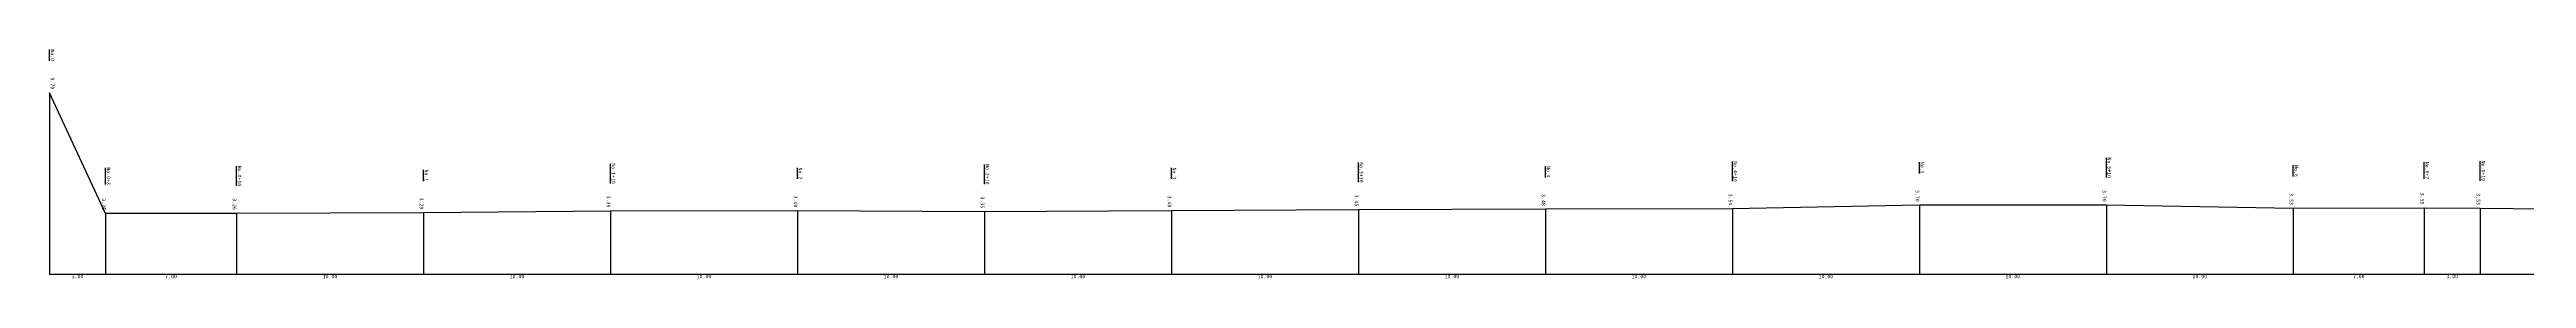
# Model space of a CAD drawing. Header units: metres. Extents: x 0 to 532260, y -203 to 13300.
# Drawn here: x 0 to 132469, y -203 to 12000 of the extents above; entities that cross this region are included whole.
import ezdxf
from ezdxf.enums import TextEntityAlignment as Align

# ---------------------------------------------------------------- set-up
doc = ezdxf.new("R2010")
doc.units = ezdxf.units.M
doc.styles.add('STYLE1', font='msgothic.ttc')

msp = doc.modelspace()

# ---------------------------------------------------------------- linework, layer by layer
at = {"color": 5}
for p, q in [((0, 11400), (0, 12000)), ((3000, 4800), (3000, 5700)), ((10000, 4735), (10000, 5785)), ((20000, 4990), (20000, 5590)), ((30000, 4865), (30000, 5915)), ((40000, 5100), (40000, 5700)), ((50000, 4825), (50000, 5875)), ((60000, 5100), (60000, 5700)), ((70000, 4925), (70000, 5975)), ((80000, 5180), (80000, 5780)), ((90000, 4975), (90000, 6025)), ((100000, 5400), (100000, 6000)), ((110000, 5175), (110000, 6225)), ((120000, 5230), (120000, 5830)), ((127000, 5100), (127000, 6000)), ((130000, 5005), (130000, 6055))]:
    msp.add_line(p, q, dxfattribs=at)
for p, q in [((0, 9700), (0, 0)), ((0, 9700), (0, 0)), ((3000, 3250), (0, 9700)), ((10000, 3260), (3000, 3250)), ((3000, 3250), (3000, 0)), ((20000, 3290), (10000, 3260)), ((10000, 3260), (10000, 0)), ((30000, 3390), (20000, 3290)), ((20000, 3290), (20000, 0)), ((40000, 3400), (30000, 3390)), ((30000, 3390), (30000, 0)), ((40000, 3400), (40000, 0)), ((50000, 3350), (40000, 3400)), ((60000, 3400), (50000, 3350)), ((50000, 3350), (50000, 0)), ((70000, 3450), (60000, 3400)), ((60000, 3400), (60000, 0)), ((80000, 3480), (70000, 3450)), ((70000, 3450), (70000, 0)), ((90000, 3500), (80000, 3480)), ((80000, 3480), (80000, 0)), ((100000, 3700), (90000, 3500)), ((90000, 3500), (90000, 0)), ((100000, 3700), (100000, 0)), ((110000, 3700), (100000, 3700)), ((110000, 3700), (110000, 0)), ((120000, 3530), (110000, 3700)), ((127000, 3550), (120000, 3530)), ((120000, 3530), (120000, 0)), ((127000, 3550), (127000, 0)), ((130000, 3530), (127000, 3550)), ((130000, 3530), (130000, 0)), ((140000, 3420), (130000, 3530)), ((0, 0), (0, 0)), ((3000, 0), (0, 0)), ((3000, 0), (3000, 0)), ((10000, 0), (3000, 0)), ((10000, 0), (10000, 0)), ((20000, 0), (10000, 0)), ((20000, 0), (20000, 0)), ((30000, 0), (20000, 0)), ((30000, 0), (30000, 0)), ((40000, 0), (30000, 0)), ((40000, 0), (40000, 0)), ((50000, 0), (40000, 0)), ((50000, 0), (50000, 0)), ((60000, 0), (50000, 0)), ((60000, 0), (60000, 0)), ((70000, 0), (60000, 0)), ((70000, 0), (70000, 0)), ((80000, 0), (70000, 0)), ((80000, 0), (80000, 0)), ((90000, 0), (80000, 0)), ((90000, 0), (90000, 0)), ((100000, 0), (90000, 0)), ((100000, 0), (100000, 0)), ((110000, 0), (100000, 0)), ((110000, 0), (110000, 0)), ((120000, 0), (110000, 0)), ((120000, 0), (120000, 0)), ((127000, 0), (120000, 0)), ((127000, 0), (127000, 0)), ((130000, 0), (127000, 0)), ((130000, 0), (130000, 0)), ((140000, 0), (130000, 0))]:
    msp.add_line(p, q)

# ---------------------------------------------------------------- texts
at = {"color": 5, "style": 'STYLE1'}
for s, p in [('No.0', (0, 11700)), ('No.0+3', (3000, 5250)), ('No.0+10', (10000, 5260)), ('No.1', (20000, 5290)), ('No.1+10', (30000, 5390)), ('No.2', (40000, 5400)), ('No.2+10', (50000, 5350)), ('No.3', (60000, 5400)), ('No.3+10', (70000, 5450)), ('No.4', (80000, 5480)), ('No.4+10', (90000, 5500)), ('No.5', (100000, 5700)), ('No.5+10', (110000, 5700)), ('No.6', (120000, 5530)), ('No.6+7', (127000, 5550)), ('No.6+10', (130000, 5530))]:
    msp.add_text(s, height=200, rotation=-90, dxfattribs=at).set_placement(p, align=Align.BOTTOM_CENTER)
at = {"style": 'STYLE1'}
msp.add_text('9.70', height=200, rotation=-90, dxfattribs=at).set_placement((0, 10200), align=Align.BOTTOM_CENTER)
for s, p in [('3.25', (3000, 3750)), ('3.26', (10000, 3760)), ('3.29', (20000, 3790)), ('3.39', (30000, 3890)), ('3.40', (40000, 3900)), ('3.35', (50000, 3850)), ('3.40', (60000, 3900)), ('3.45', (70000, 3950)), ('3.48', (80000, 3980)), ('3.50', (90000, 4000)), ('3.70', (100000, 4200)), ('3.70', (110000, 4200)), ('3.53', (120000, 4030)), ('3.55', (127000, 4050)), ('3.53', (130000, 4030))]:
    msp.add_text(s, height=200, rotation=-90, dxfattribs=at).set_placement(p, align=Align.TOP_CENTER)
for s, p in [('3.00', (1500, 0)), ('7.00', (6500, 0)), ('10.00', (15000, 0)), ('10.00', (25000, 0)), ('10.00', (35000, 0)), ('10.00', (45000, 0)), ('10.00', (55000, 0)), ('10.00', (65000, 0)), ('10.00', (75000, 0)), ('10.00', (85000, 0)), ('10.00', (95000, 0)), ('10.00', (105000, 0)), ('10.00', (115000, 0)), ('7.00', (123500, 0)), ('3.00', (128500, 0))]:
    msp.add_text(s, height=200, dxfattribs=at).set_placement(p, align=Align.TOP_CENTER)

doc.saveas('drawing.dxf')
